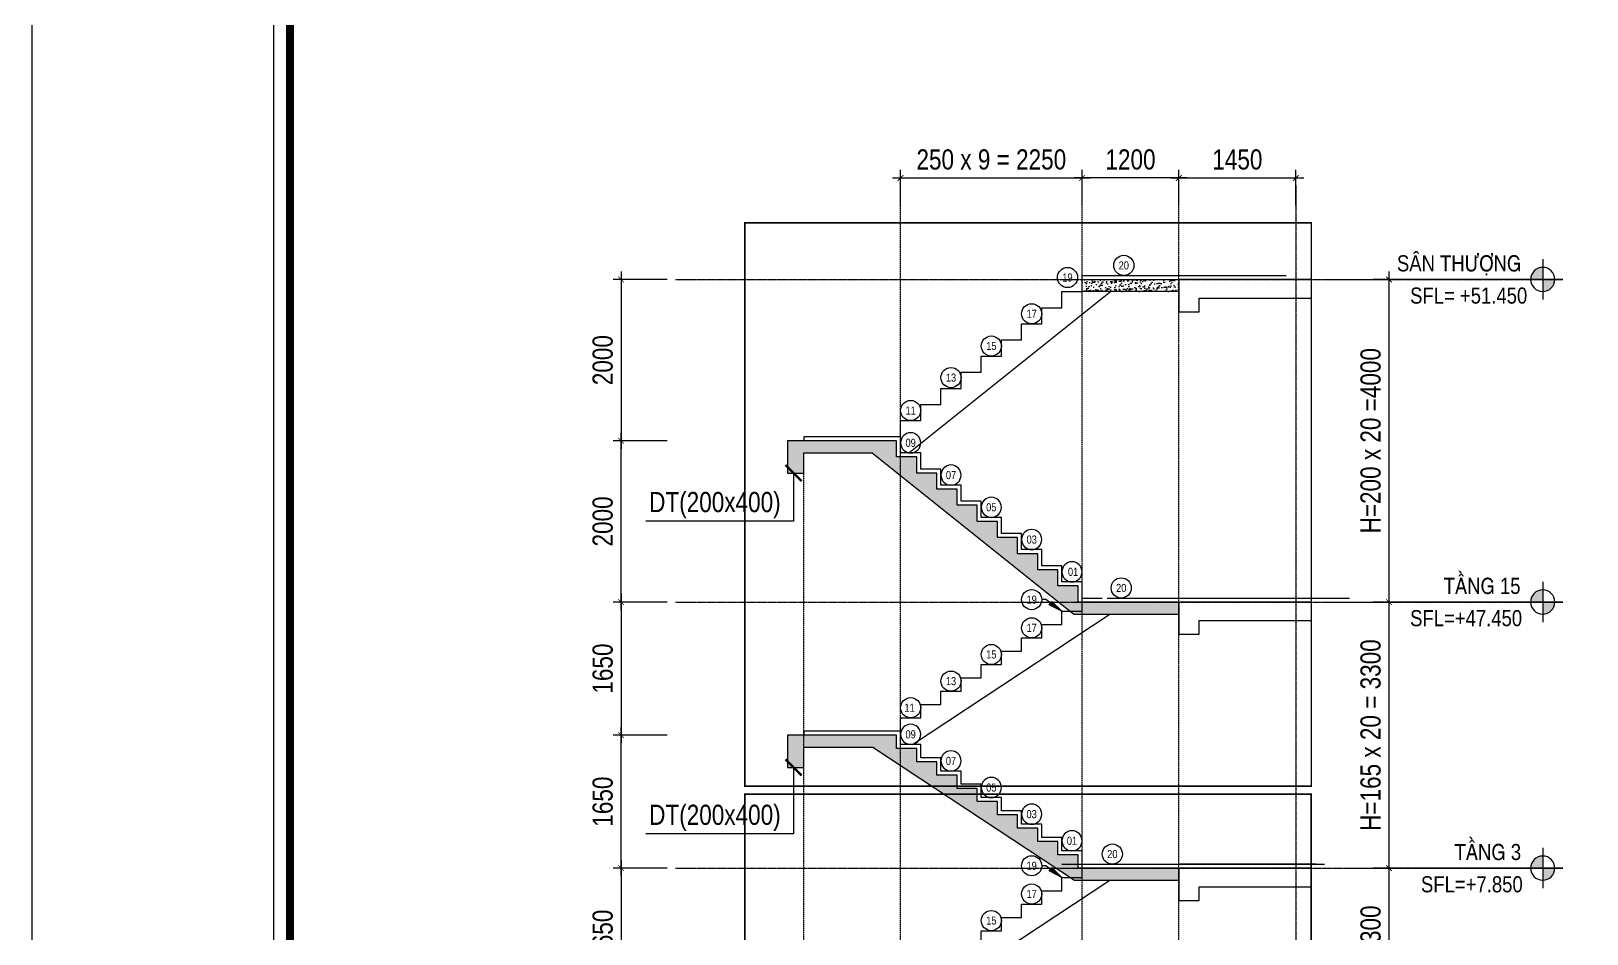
# Model space of a CAD drawing. Header units: millimetres. Extents: x 379264 to 1158416, y -283062 to 356890.
# Drawn here: x 903376 to 913019, y -19844 to -14246 of the extents above; entities that cross this region are included whole.
import ezdxf
from ezdxf.enums import TextEntityAlignment as Align

# ---------------------------------------------------------------- set-up
doc = ezdxf.new("R2010")
doc.units = ezdxf.units.MM
for name, pattern in [('BLOCK C - CHI TIET THANG 7 - 15T$0$HIDDEN', [0.375, 0.25, -0.125]), ('CENTER', [2, 1.25, -0.25, 0.25, -0.25]), ('DASHED2', [0.375, 0.25, -0.125])]:
    doc.linetypes.add(name, pattern=pattern)
for name, color, linetype in [('01PM. TEXT A', 3, 'Continuous'), ('02PM. TEXT B', 4, 'Continuous'), ('04PM. THIN', 7, 'Continuous'), ('05PM. FRAME', 4, 'Continuous'), ('11PM. DIM', 2, 'Continuous'), ('12PM. GRID', 8, 'CENTER'), ('13PM. HATCH', 8, 'Continuous'), ('BLOCK C - CHI TIET THANG 7 - 15T$0$Lat san', 5, 'Continuous'), ('BLOCK C - CHI TIET THANG 7 - 15T$0$Number Step', 94, 'Continuous')]:
    doc.layers.add(name, color=color, linetype=linetype)
doc.styles.add('[PMDC2013]STYLE', font='arial.ttf', dxfattribs={"width": 0.8})
doc.styles.add('BLOCK A - CHI TIET THANG 1$0$VNI-HelveC', font='VHELVCN_0.TTF')
doc.styles.add('BLOCK C - CHI TIET THANG 7 - 15T$0$VNI-HelveC', font='VHELVCN_0.TTF')
doc.styles.add('BLOCK C - CHI TIET THANG 7 - 15T$0$VNI-HelveCB', font='VHELVCB_0.TTF')
doc.dimstyles.new('BLOCK A - CHI TIET THANG 1$0$Dim 50 (A1-A2)', dxfattribs={"dimscale": 50, "dimtxt": 2.5, "dimasz": 0.7, "dimexe": 1, "dimexo": 1, "dimgap": 1, "dimtad": 1, "dimdec": 0, "dimzin": 12, "dimdsep": 46, "dimtxsty": '[PMDC2013]STYLE', "dimblk": 'ARCHTICK', "dimcen": 0, "dimdle": 1, "dimclrd": 2, "dimclre": 2, "dimclrt": 4, "dimadec": 0, "dimazin": 0, "dimtfac": 1, "dimtdec": 0, "dimtix": 1, "dimtmove": 2, "dimatfit": 3, "dimldrblk": 'ARCHTICK', "dimfxl": 1, "dimtolj": 1, "dimtzin": 0, "dimarcsym": 0})
doc.dimstyles.new('BLOCK C - CHI TIET THANG 7 - 15T$0$Dim 50 (A1-A2)', dxfattribs={"dimscale": 50, "dimtxt": 2, "dimasz": 0.7, "dimexe": 0, "dimexo": 1, "dimgap": 1, "dimtad": 1, "dimdec": 0, "dimzin": 12, "dimdsep": 46, "dimtxsty": 'BLOCK C - CHI TIET THANG 7 - 15T$0$VNI-HelveC', "dimblk": 'BLOCK C - CHI TIET THANG 7 - 15T$0$_Dot', "dimcen": 1, "dimclrd": 256, "dimclre": 256, "dimclrt": 3, "dimadec": 0, "dimazin": 0, "dimtfac": 1, "dimtdec": 0, "dimtix": 1, "dimtmove": 2, "dimatfit": 3, "dimldrblk": 'BLOCK C - CHI TIET THANG 7 - 15T$0$HTT Arrow 30', "dimfxl": 1, "dimtfill": 1, "dimtolj": 1, "dimtzin": 0, "dimarcsym": 0})
pattern_1 = [(82.5, (739288.878, 49119.328), (-26.803601, 25.1065117), [0, -28.956, 0, -32.385, 0, -30.95625]), (52.5, (739288.88, 49119.33), (-14.17582, 61.854964), [0, -15.621, 0, -26.0985, 0, -10.00125]), (12.5, (739272.31, 49102.76), (41.872487, 42.0249234), [0, -9.525, 0, -34.29, 0, -44.7675]), (2.5, (739272.31, 49102.76), (28.671083, 52.316309), [0, -4.7625, 0, -22.479, 0, -25.7175])]

# ---------------------------------------------------------------- blocks, each defined once
blk = doc.blocks.new('CHG_XX_Khung ten')
blk.add_lwpolyline([(15, 579), (826, 579), (826, 15), (15, 15)], close=True)
at = {"color": 4, "linetype": 'Continuous', "const_width": 1}
blk.add_lwpolyline([(17, 577), (824, 577), (824, 17), (17, 17)], close=True, dxfattribs=at)
blk = doc.blocks.new('BLOCK C - CHI TIET THANG 7 - 15T$0$Number Step')
at = {"color": 0, "linetype": 'ByBlock'}
blk.add_circle((0, 0), 2.5, dxfattribs=at)
at = {"color": 0, "linetype": 'ByBlock', "lineweight": -2, "style": 'BLOCK C - CHI TIET THANG 7 - 15T$0$VNI-HelveCB'}
blk.add_attdef('TEXT', text='', height=2, dxfattribs=at).set_placement((0, 0), align=Align.MIDDLE)
blk = doc.blocks.new('BLOCK C - CHI TIET THANG 7 - 15T$0$_Dot')
at = {"color": 0, "linetype": 'ByBlock', "lineweight": -2}
blk.add_line((-0.5, 0), (-1, 0), dxfattribs=at)
at = {"color": 0, "linetype": 'ByBlock', "const_width": 0.5}
blk.add_lwpolyline([(-0.25, 0, 1), (0.25, 0, 1)], format="xyb", close=True, dxfattribs=at)
blk = doc.blocks.new('BLOCK C - CHI TIET THANG 7 - 15T$0$HTT Arrow 30')
blk.add_hatch(color=256).paths.add_polyline_path([(-2.5, 0.375), (-2.5, -0.375), (0, 0)])
at = {"color": 0, "linetype": 'ByBlock', "lineweight": -2}
for p, q in [((0, 0), (-2.5, 0.375)), ((-2.5, -0.375), (-2.5, 0.375)), ((0, 0), (-2.5, -0.375))]:
    blk.add_line(p, q, dxfattribs=at)
blk = doc.blocks.new('BLOCK A - CHI TIET THANG 1$0$Level')
at = {"linetype": 'ByBlock'}
h = blk.add_hatch(color=0, dxfattribs=at)
h.paths.add_polyline_path([(0, 1.5), (0, 0), (1.5, 0, 0.414214)])
h.paths.add_polyline_path([(0, 0), (-1.5, 0, 0.414214), (0, -1.5)])
at = {"color": 0, "linetype": 'ByBlock'}
for p, q in [((0, 2.5), (0, -2.5)), ((-2.5, 0), (21, 0))]:
    blk.add_line(p, q, dxfattribs=at)
blk.add_circle((0, 0), 1.5, dxfattribs=at)
at = {"color": 0, "linetype": 'ByBlock', "lineweight": -2, "style": 'BLOCK A - CHI TIET THANG 1$0$VNI-HelveC'}
for tag, p in [('FLOOR', (2.5, 1)), ('LEVEL', (2.5, -3))]:
    blk.add_attdef(tag, p, '', height=2, dxfattribs=at)
blk = doc.blocks.new('_ArchTick')
at = {"color": 0, "linetype": 'ByBlock', "const_width": 0.15}
blk.add_lwpolyline([(-0.5, -0.5), (0.5, 0.5)], dxfattribs=at)
blk = doc.blocks.new('*D1002')
at = {"layer": '11PM. DIM', "color": 2, "lineweight": -2, "transparency": 16777216}
for p, q in [((911442.4, -15786.3), (911842.4, -15786.3)), ((911792.4, -17836.3), (911792.4, -15736.3)), ((911442.4, -17786.3), (911842.4, -17786.3))]:
    blk.add_line(p, q, dxfattribs=at)
at = {"layer": 'Defpoints', "color": 0, "transparency": 16777216}
for p in [(911392.4, -15786.3), (911792.4, -15786.3), (911392.4, -17786.3)]:
    blk.add_point(p, dxfattribs=at)
at = {"layer": '11PM. DIM', "color": 2, "lineweight": -2, "transparency": 16777216, "xscale": 35, "yscale": 35, "zscale": 35}
for p, rotation in [((911792.4, -15786.3), 90), ((911792.4, -17786.3), 270)]:
    blk.add_blockref('_ArchTick', p, dxfattribs=dict(at, rotation=rotation))
at = {"layer": '11PM. DIM', "color": 4, "transparency": 16777216, "insert": (911678.5, -16786.3), "char_height": 125, "attachment_point": 5, "rotation": 90, "style": '[PMDC2013]STYLE'}
blk.add_mtext('\\A1;H=200 x 20 =4000', dxfattribs=at)
blk = doc.blocks.new('*D1003')
at = {"layer": '11PM. DIM', "color": 2, "lineweight": -2, "transparency": 16777216}
for p, q in [((911568.7, -19436.7), (911842.4, -19436.7)), ((911792.4, -21136.7), (911792.4, -19386.7)), ((911568.7, -21086.7), (911842.4, -21086.7))]:
    blk.add_line(p, q, dxfattribs=at)
at = {"layer": 'Defpoints', "color": 0, "transparency": 16777216}
for p in [(911518.7, -19436.7), (911792.4, -19436.7), (911518.7, -21086.7)]:
    blk.add_point(p, dxfattribs=at)
at = {"layer": '11PM. DIM', "color": 2, "lineweight": -2, "transparency": 16777216, "xscale": 35, "yscale": 35, "zscale": 35}
for p, rotation in [((911792.4, -19436.7), 90), ((911792.4, -21086.7), 270)]:
    blk.add_blockref('_ArchTick', p, dxfattribs=dict(at, rotation=rotation))
at = {"layer": '11PM. DIM', "color": 4, "transparency": 16777216, "insert": (911678.5, -20261.7), "char_height": 125, "attachment_point": 5, "rotation": 90, "style": '[PMDC2013]STYLE'}
blk.add_mtext('\\A1;H=165 x 20 = 3300', dxfattribs=at)
blk = doc.blocks.new('*D1004')
at = {"layer": '11PM. DIM', "color": 2, "lineweight": -2, "transparency": 16777216}
for p, q in [((911792.4, -19486.5), (911792.4, -17736.5)), ((911568.7, -17786.5), (911842.4, -17786.5)), ((911568.7, -19436.5), (911842.4, -19436.5))]:
    blk.add_line(p, q, dxfattribs=at)
at = {"layer": 'Defpoints', "color": 0, "transparency": 16777216}
for p in [(911518.7, -17786.5), (911792.4, -17786.5), (911518.7, -19436.5)]:
    blk.add_point(p, dxfattribs=at)
at = {"layer": '11PM. DIM', "color": 2, "lineweight": -2, "transparency": 16777216, "xscale": 35, "yscale": 35, "zscale": 35}
for p, rotation in [((911792.4, -17786.5), 90), ((911792.4, -19436.5), 270)]:
    blk.add_blockref('_ArchTick', p, dxfattribs=dict(at, rotation=rotation))
at = {"layer": '11PM. DIM', "color": 4, "transparency": 16777216, "insert": (911678.5, -18611.5), "char_height": 125, "attachment_point": 5, "rotation": 90, "style": '[PMDC2013]STYLE'}
blk.add_mtext('\\A1;H=165 x 20 = 3300', dxfattribs=at)
blk = doc.blocks.new('*D1018')
at = {"layer": '11PM. DIM', "color": 2, "lineweight": -2, "transparency": 16777216}
for p, q in [((908764.8, -15325), (908764.8, -15106.8)), ((909889.8, -15325), (909889.8, -15106.8)), ((908714.8, -15156.8), (909939.8, -15156.8))]:
    blk.add_line(p, q, dxfattribs=at)
at = {"layer": 'Defpoints', "color": 0, "transparency": 16777216}
for p in [(909889.8, -15156.8), (908764.8, -15375), (909889.8, -15375)]:
    blk.add_point(p, dxfattribs=at)
at = {"layer": '11PM. DIM', "color": 2, "lineweight": -2, "transparency": 16777216, "xscale": 35, "yscale": 35, "zscale": 35, "rotation": 180}
blk.add_blockref('_ArchTick', (908764.8, -15156.8), dxfattribs=at)
at = {"layer": '11PM. DIM', "color": 2, "lineweight": -2, "transparency": 16777216, "xscale": 35, "yscale": 35, "zscale": 35}
blk.add_blockref('_ArchTick', (909889.8, -15156.8), dxfattribs=at)
at = {"layer": '11PM. DIM', "color": 4, "transparency": 16777216, "insert": (909327.3, -15043), "char_height": 125, "attachment_point": 5, "style": '[PMDC2013]STYLE'}
blk.add_mtext('\\A1;250 x 9 = 2250', dxfattribs=at)
blk = doc.blocks.new('*D1019')
at = {"layer": '11PM. DIM', "color": 2, "lineweight": -2, "transparency": 16777216}
for p, q in [((909890.1, -15325), (909890.1, -15106.8)), ((910489.8, -15325), (910489.8, -15106.8)), ((910539.8, -15156.8), (909840.1, -15156.8))]:
    blk.add_line(p, q, dxfattribs=at)
at = {"layer": 'Defpoints', "color": 0, "transparency": 16777216}
for p in [(909890.1, -15156.8), (909890.1, -15375), (910489.8, -15375)]:
    blk.add_point(p, dxfattribs=at)
at = {"layer": '11PM. DIM', "color": 2, "lineweight": -2, "transparency": 16777216, "xscale": 35, "yscale": 35, "zscale": 35, "rotation": 180}
blk.add_blockref('_ArchTick', (909890.1, -15156.8), dxfattribs=at)
at = {"layer": '11PM. DIM', "color": 2, "lineweight": -2, "transparency": 16777216, "xscale": 35, "yscale": 35, "zscale": 35}
blk.add_blockref('_ArchTick', (910489.8, -15156.8), dxfattribs=at)
at = {"layer": '11PM. DIM', "color": 4, "transparency": 16777216, "insert": (910190, -15043), "char_height": 125, "attachment_point": 5, "style": '[PMDC2013]STYLE'}
blk.add_mtext('\\A1;1200', dxfattribs=at)
blk = doc.blocks.new('*D1020')
at = {"layer": '11PM. DIM', "color": 2, "lineweight": -2, "transparency": 16777216}
for p, q in [((910489.8, -15325), (910489.8, -15106.8)), ((911214.8, -15325), (911214.8, -15106.8)), ((910439.8, -15156.8), (911264.8, -15156.8))]:
    blk.add_line(p, q, dxfattribs=at)
at = {"layer": 'Defpoints', "color": 0, "transparency": 16777216}
for p in [(911214.8, -15156.8), (910489.8, -15375), (911214.8, -15375)]:
    blk.add_point(p, dxfattribs=at)
at = {"layer": '11PM. DIM', "color": 2, "lineweight": -2, "transparency": 16777216, "xscale": 35, "yscale": 35, "zscale": 35, "rotation": 180}
blk.add_blockref('_ArchTick', (910489.8, -15156.8), dxfattribs=at)
at = {"layer": '11PM. DIM', "color": 2, "lineweight": -2, "transparency": 16777216, "xscale": 35, "yscale": 35, "zscale": 35}
blk.add_blockref('_ArchTick', (911214.8, -15156.8), dxfattribs=at)
at = {"layer": '11PM. DIM', "color": 4, "transparency": 16777216, "insert": (910852.3, -15043), "char_height": 125, "attachment_point": 5, "style": '[PMDC2013]STYLE'}
blk.add_mtext('\\A1;1450', dxfattribs=at)
blk = doc.blocks.new('*D1027')
at = {"layer": '11PM. DIM', "color": 2, "lineweight": -2, "transparency": 16777216}
for p, q in [((907319.1, -19436.5), (906982.7, -19436.5)), ((907032.7, -19386.5), (907032.7, -20311.5)), ((907319.1, -20261.5), (906982.7, -20261.5))]:
    blk.add_line(p, q, dxfattribs=at)
at = {"layer": 'Defpoints', "color": 0, "transparency": 16777216}
for p in [(907369.1, -19436.5), (907032.7, -20261.5), (907369.1, -20261.5)]:
    blk.add_point(p, dxfattribs=at)
at = {"layer": '11PM. DIM', "color": 2, "lineweight": -2, "transparency": 16777216, "xscale": 35, "yscale": 35, "zscale": 35}
for p, rotation in [((907032.7, -19436.5), 90), ((907032.7, -20261.5), 270)]:
    blk.add_blockref('_ArchTick', p, dxfattribs=dict(at, rotation=rotation))
at = {"layer": '11PM. DIM', "color": 4, "transparency": 16777216, "insert": (906918.9, -19849), "char_height": 125, "attachment_point": 5, "rotation": 90, "style": '[PMDC2013]STYLE'}
blk.add_mtext('\\A1;1650', dxfattribs=at)
blk = doc.blocks.new('*D1029')
at = {"layer": '11PM. DIM', "color": 2, "lineweight": -2, "transparency": 16777216}
for p, q in [((907032.7, -19486.5), (907032.7, -18561.5)), ((907319.1, -18611.5), (906982.7, -18611.5)), ((907319.1, -19436.5), (906982.7, -19436.5))]:
    blk.add_line(p, q, dxfattribs=at)
at = {"layer": 'Defpoints', "color": 0, "transparency": 16777216}
for p in [(907032.7, -18611.5), (907369.1, -18611.5), (907369.1, -19436.5)]:
    blk.add_point(p, dxfattribs=at)
at = {"layer": '11PM. DIM', "color": 2, "lineweight": -2, "transparency": 16777216, "xscale": 35, "yscale": 35, "zscale": 35}
for p, rotation in [((907032.7, -18611.5), 90), ((907032.7, -19436.5), 270)]:
    blk.add_blockref('_ArchTick', p, dxfattribs=dict(at, rotation=rotation))
at = {"layer": '11PM. DIM', "color": 4, "transparency": 16777216, "insert": (906918.9, -19024), "char_height": 125, "attachment_point": 5, "rotation": 90, "style": '[PMDC2013]STYLE'}
blk.add_mtext('\\A1;1650', dxfattribs=at)
blk = doc.blocks.new('*D1030')
at = {"layer": '11PM. DIM', "color": 2, "lineweight": -2, "transparency": 16777216}
for p, q in [((907032.7, -17736.5), (907032.7, -18661.5)), ((907319.1, -17786.5), (906982.7, -17786.5)), ((907319.1, -18611.5), (906982.7, -18611.5))]:
    blk.add_line(p, q, dxfattribs=at)
at = {"layer": 'Defpoints', "color": 0, "transparency": 16777216}
for p in [(907369.1, -17786.5), (907032.7, -18611.5), (907369.1, -18611.5)]:
    blk.add_point(p, dxfattribs=at)
at = {"layer": '11PM. DIM', "color": 2, "lineweight": -2, "transparency": 16777216, "xscale": 35, "yscale": 35, "zscale": 35}
for p, rotation in [((907032.7, -17786.5), 90), ((907032.7, -18611.5), 270)]:
    blk.add_blockref('_ArchTick', p, dxfattribs=dict(at, rotation=rotation))
at = {"layer": '11PM. DIM', "color": 4, "transparency": 16777216, "insert": (906918.9, -18199), "char_height": 125, "attachment_point": 5, "rotation": 90, "style": '[PMDC2013]STYLE'}
blk.add_mtext('\\A1;1650', dxfattribs=at)
blk = doc.blocks.new('*D1031')
at = {"layer": '11PM. DIM', "color": 2, "lineweight": -2, "transparency": 16777216}
for p, q in [((907032.7, -17836.5), (907032.7, -16736.6)), ((907319.1, -16786.6), (906982.7, -16786.6)), ((907319.1, -17786.5), (906982.7, -17786.5))]:
    blk.add_line(p, q, dxfattribs=at)
at = {"layer": 'Defpoints', "color": 0, "transparency": 16777216}
for p in [(907032.7, -16786.6), (907369.1, -16786.6), (907369.1, -17786.5)]:
    blk.add_point(p, dxfattribs=at)
at = {"layer": '11PM. DIM', "color": 2, "lineweight": -2, "transparency": 16777216, "xscale": 35, "yscale": 35, "zscale": 35}
for p, rotation in [((907032.7, -16786.6), 90), ((907032.7, -17786.5), 270)]:
    blk.add_blockref('_ArchTick', p, dxfattribs=dict(at, rotation=rotation))
at = {"layer": '11PM. DIM', "color": 4, "transparency": 16777216, "insert": (906918.9, -17286.6), "char_height": 125, "attachment_point": 5, "rotation": 90, "style": '[PMDC2013]STYLE'}
blk.add_mtext('\\A1;2000', dxfattribs=at)
blk = doc.blocks.new('*D1032')
at = {"layer": '11PM. DIM', "color": 2, "lineweight": -2, "transparency": 16777216}
for p, q in [((907319.1, -15786.6), (906982.7, -15786.6)), ((907032.7, -15736.6), (907032.7, -16836.6)), ((907319.1, -16786.6), (906982.7, -16786.6))]:
    blk.add_line(p, q, dxfattribs=at)
at = {"layer": 'Defpoints', "color": 0, "transparency": 16777216}
for p in [(907369.1, -15786.6), (907032.7, -16786.6), (907369.1, -16786.6)]:
    blk.add_point(p, dxfattribs=at)
at = {"layer": '11PM. DIM', "color": 2, "lineweight": -2, "transparency": 16777216, "xscale": 35, "yscale": 35, "zscale": 35}
for p, rotation in [((907032.7, -15786.6), 90), ((907032.7, -16786.6), 270)]:
    blk.add_blockref('_ArchTick', p, dxfattribs=dict(at, rotation=rotation))
at = {"layer": '11PM. DIM', "color": 4, "transparency": 16777216, "insert": (906918.9, -16286.6), "char_height": 125, "attachment_point": 5, "rotation": 90, "style": '[PMDC2013]STYLE'}
blk.add_mtext('\\A1;2000', dxfattribs=at)

msp = doc.modelspace()

# ---------------------------------------------------------------- hatches: boundary and pattern name
at = {"layer": '13PM. HATCH'}
h = msp.add_hatch(dxfattribs=at)
h.set_pattern_fill('AR-SAND', color=256, scale=0.75, angle=45, style=0)
h.set_pattern_definition(pattern_1)
h.paths.add_polyline_path([(909889.84, -15786.56), (910489.84, -15786.56), (910489.84, -15861.56), (909989.84, -15861.56), (909889.84, -15861.56)])
h = msp.add_hatch(dxfattribs=at)
h.set_pattern_fill('AR-SAND', color=256, scale=0.75, angle=45, style=0)
h.set_pattern_definition(pattern_1)
h.paths.add_polyline_path([(908164.84, -16861.56), (908588.53, -16861.56), (909838.53, -17861.56), (910489.84, -17861.56), (910489.84, -17786.56), (909864.84, -17786.56), (909864.84, -17686.56), (909739.84, -17686.56), (909739.84, -17586.56), (909614.84, -17586.56), (909614.84, -17486.56), (909489.84, -17486.56), (909489.84, -17386.56), (909364.84, -17386.56), (909364.84, -17286.56), (909239.84, -17286.56), (909239.84, -17186.56), (909114.84, -17186.56), (909114.84, -17086.56), (908989.84, -17086.56), (908989.84, -16986.56), (908864.84, -16986.56), (908864.84, -16886.56), (908739.84, -16886.56), (908739.84, -16786.56), (908064.84, -16786.56), (908064.84, -16986.56), (908164.84, -16986.56)])
h = msp.add_hatch(dxfattribs=at)
h.set_pattern_fill('AR-SAND', color=256, scale=0.75, angle=45, style=0)
h.set_pattern_definition(pattern_1)
h.paths.add_polyline_path([(908164.84, -18686.55), (908592.32, -18686.55), (909842.32, -19511.55), (910489.84, -19511.55), (910489.84, -19436.55), (909864.84, -19436.55), (909864.84, -19354.05), (909739.84, -19354.05), (909739.84, -19271.55), (909614.84, -19271.55), (909614.84, -19189.05), (909489.84, -19189.05), (909489.84, -19106.55), (909364.84, -19106.55), (909364.84, -19024.05), (909239.84, -19024.05), (909239.84, -18941.55), (909114.84, -18941.55), (909114.84, -18859.05), (908989.84, -18859.05), (908989.84, -18776.55), (908864.84, -18776.55), (908864.84, -18694.05), (908739.84, -18694.05), (908739.84, -18611.55), (908064.84, -18611.55), (908064.84, -18811.55), (908164.84, -18811.55)])

# ---------------------------------------------------------------- linework, layer by layer
at = {"linetype": 'BLOCK C - CHI TIET THANG 7 - 15T$0$HIDDEN', "ltscale": 10, "const_width": 10}
for points in [[(907799.82, -18928.15), (911310.7, -18928.15), (911310.7, -15434.56), (907799.82, -15434.56)], [(911310.62, -27078.5), (911310.62, -18978.21), (907799.82, -18978.09), (907799.82, -27084.53)]]:
    msp.add_lwpolyline(points, close=True, dxfattribs=at)
at = {"layer": '05PM. FRAME', "ltscale": 0.25}
for points in [[(909889.84, -15786.56), (910489.84, -15786.56), (910489.84, -15861.56), (909989.84, -15861.56), (909989.84, -15861.56), (909889.84, -15861.56), (909889.84, -15786.56)], [(911310.62, -15786.7), (910489.84, -15786.7), (910489.84, -15986.49), (910615.11, -15986.49), (910615.11, -15901.7), (911310.62, -15901.7)], [(911310.62, -17786.56), (910489.84, -17786.56), (910489.84, -17986.35), (910615.11, -17986.35), (910615.11, -17901.56), (911310.62, -17901.56)], [(908164.84, -18686.55), (908592.32, -18686.55), (909842.32, -19511.55), (910489.84, -19511.55), (910489.84, -19436.55), (909864.84, -19436.55), (909864.84, -19354.05), (909739.84, -19354.05), (909739.84, -19271.55), (909614.84, -19271.55), (909614.84, -19189.05), (909489.84, -19189.05), (909489.84, -19106.55), (909364.84, -19106.55), (909364.84, -19024.05), (909239.84, -19024.05), (909239.84, -18941.55), (909114.84, -18941.55), (909114.84, -18859.05), (908989.84, -18859.05), (908989.84, -18776.55), (908864.84, -18776.55), (908864.84, -18694.05), (908739.84, -18694.05), (908739.84, -18611.55), (908064.84, -18611.55), (908064.84, -18811.55), (908164.84, -18811.55), (908164.84, -18686.55)], [(911310.62, -19436.55), (910489.84, -19436.55), (910489.84, -19636.34), (910615.11, -19636.34), (910615.11, -19551.55), (911310.62, -19551.55)]]:
    msp.add_lwpolyline(points, dxfattribs=at)
msp.add_lwpolyline([(908164.84, -16861.56), (908588.53, -16861.56), (909838.53, -17861.56), (910489.84, -17861.56), (910489.84, -17786.56), (909864.84, -17786.56), (909864.84, -17686.56), (909739.84, -17686.56), (909739.84, -17586.56), (909614.84, -17586.56), (909614.84, -17486.56), (909489.84, -17486.56), (909489.84, -17386.56), (909364.84, -17386.56), (909364.84, -17286.56), (909239.84, -17286.56), (909239.84, -17186.56), (909114.84, -17186.56), (909114.84, -17086.56), (908989.84, -17086.56), (908989.84, -16986.56), (908864.84, -16986.56), (908864.84, -16886.56), (908739.84, -16886.56), (908739.84, -16786.56), (908064.84, -16786.56), (908064.84, -16986.56), (908164.84, -16986.56)], close=True, dxfattribs=at)
at = {"layer": '12PM. GRID', "linetype": 'DASHED2', "ltscale": 3}
for p, q in [((908764.84, -27143.69), (908764.84, -15230.21)), ((909889.84, -24917.8), (909889.84, -15230.21)), ((910489.84, -24917.8), (910489.84, -15230.21)), ((908164.84, -27143.69), (908164.84, -16986.56))]:
    msp.add_line(p, q, dxfattribs=at)
at = {"layer": '12PM. GRID', "ltscale": 3}
for p, q in [((911214.84, -15204.16), (911214.84, -27515.01)), ((907369.08, -15786.7), (912870.09, -15786.7)), ((907369.08, -17786.56), (912870.09, -17786.56)), ((907369.08, -19436.55), (912870.09, -19436.55))]:
    msp.add_line(p, q, dxfattribs=at)
at = {"layer": '13PM. HATCH'}
for points in [[(908764.84, -16761.56), (908764.84, -16661.56), (908889.84, -16661.56), (908889.84, -16561.56), (909014.84, -16561.56), (909014.84, -16461.56), (909139.84, -16461.56), (909139.84, -16361.56), (909264.84, -16361.56), (909264.84, -16261.56), (909389.84, -16261.56), (909389.84, -16161.56), (909514.84, -16161.56), (909514.84, -16061.56), (909639.84, -16061.56), (909639.84, -15961.56), (909764.84, -15961.56), (909764.84, -15861.56), (909889.84, -15861.56), (909889.84, -15761.56), (911155.01, -15761.56)], [(908816.15, -16861.56), (910066.15, -15861.56)], [(909889.84, -17761.56), (909889.84, -17661.56), (909764.84, -17661.56), (909764.84, -17561.56), (909639.84, -17561.56), (909639.84, -17461.56), (909514.84, -17461.56), (909514.84, -17361.56), (909389.84, -17361.56), (909389.84, -17261.56), (909264.84, -17261.56), (909264.84, -17161.56), (909139.84, -17161.56), (909139.84, -17061.56), (909014.84, -17061.56), (909014.84, -16961.56), (908889.84, -16961.56), (908889.84, -16861.56), (908764.84, -16861.56), (908764.84, -16761.56), (908164.84, -16761.56), (908164.84, -16786.56)], [(908764.84, -18586.55), (908764.84, -18504.05), (908889.84, -18504.05), (908889.84, -18421.55), (909014.84, -18421.55), (909014.84, -18339.05), (909139.84, -18339.05), (909139.84, -18256.55), (909264.84, -18256.55), (909264.84, -18174.05), (909389.84, -18174.05), (909389.84, -18091.55), (909514.84, -18091.55), (909514.84, -18009.05), (909639.84, -18009.05), (909639.84, -17926.55), (909764.84, -17926.55), (909764.84, -17844.05), (909889.84, -17844.05), (909889.84, -17761.55), (910014.84, -17761.55)], [(910045.53, -17761.56), (911548.06, -17761.56)], [(908838.87, -18669.05), (910062.36, -17861.55)], [(909889.84, -19411.55), (909889.84, -19329.05), (909764.84, -19329.05), (909764.84, -19246.55), (909639.84, -19246.55), (909639.84, -19164.05), (909514.84, -19164.05), (909514.84, -19081.55), (909389.84, -19081.55), (909389.84, -18999.05), (909264.84, -18999.05), (909264.84, -18916.55), (909139.84, -18916.55), (909139.84, -18834.05), (909014.84, -18834.05), (909014.84, -18751.55), (908889.84, -18751.55), (908889.84, -18669.05), (908764.84, -18669.05), (908764.84, -18586.55), (908164.84, -18586.55), (908164.84, -18611.55)], [(908764.84, -20236.55), (908764.84, -20154.05), (908889.84, -20154.05), (908889.84, -20071.55), (909014.84, -20071.55), (909014.84, -19989.05), (909139.84, -19989.05), (909139.84, -19906.55), (909264.84, -19906.55), (909264.84, -19824.05), (909389.84, -19824.05), (909389.84, -19741.55), (909514.84, -19741.55), (909514.84, -19659.05), (909639.84, -19659.05), (909639.84, -19576.55), (909764.84, -19576.55), (909764.84, -19494.05), (909889.84, -19494.05), (909889.84, -19411.55), (910014.84, -19411.55)], [(909764.84, -19411.55), (911392.36, -19411.55)], [(908838.87, -20319.05), (910062.36, -19511.55)]]:
    msp.add_lwpolyline(points, dxfattribs=at)
at = {"layer": 'BLOCK C - CHI TIET THANG 7 - 15T$0$Lat san'}
msp.add_lwpolyline([(911339.84, -19411.55), (910489.84, -19411.55)], dxfattribs=at)

# ---------------------------------------------------------------- block references
at = {"layer": '02PM. TEXT B'}
ref = msp.add_blockref('BLOCK A - CHI TIET THANG 1$0$Level', (912745.09, -15786.19), dxfattribs=dict(at, xscale=-50, yscale=50, zscale=50))
ref.add_attrib('LEVEL', 'SFL= +51.450', dxfattribs={"layer": '0', "color": 0, "linetype": 'ByBlock', "lineweight": -2, "height": 100, "style": 'BLOCK A - CHI TIET THANG 1$0$VNI-HelveC'}).set_placement((911923.03, -15886.19), align=Align.MIDDLE_LEFT)
ref.add_attrib('FLOOR', '      SAÂN THÖÔÏNG', dxfattribs={"layer": '0', "color": 0, "linetype": 'ByBlock', "lineweight": -2, "height": 100, "style": 'BLOCK A - CHI TIET THANG 1$0$VNI-HelveC'}).set_placement((912131.03, -15686.19), align=Align.MIDDLE_CENTER)
ref = msp.add_blockref('BLOCK A - CHI TIET THANG 1$0$Level', (912745.09, -17786.29), dxfattribs=dict(at, xscale=-50, yscale=50, zscale=50))
ref.add_attrib('LEVEL', 'SFL=+47.450', dxfattribs={"layer": '0', "color": 0, "linetype": 'ByBlock', "lineweight": -2, "height": 100, "style": 'BLOCK A - CHI TIET THANG 1$0$VNI-HelveC'}).set_placement((911923.03, -17886.29), align=Align.MIDDLE_LEFT)
ref.add_attrib('FLOOR', 'TAÀNG 15', dxfattribs={"layer": '0', "color": 0, "linetype": 'ByBlock', "lineweight": -2, "height": 100, "style": 'BLOCK A - CHI TIET THANG 1$0$VNI-HelveC'}).set_placement((912131.03, -17686.29), align=Align.MIDDLE_LEFT)
ref = msp.add_blockref('BLOCK A - CHI TIET THANG 1$0$Level', (912745.09, -19436.27), dxfattribs=dict(at, xscale=-50, yscale=50, zscale=50))
ref.add_attrib('LEVEL', 'SFL=+7.850', dxfattribs={"layer": '0', "color": 0, "linetype": 'ByBlock', "lineweight": -2, "height": 100, "style": 'BLOCK A - CHI TIET THANG 1$0$VNI-HelveC'}).set_placement((911990.49, -19536.27), align=Align.MIDDLE_LEFT)
ref.add_attrib('FLOOR', 'TAÀNG 3', dxfattribs={"layer": '0', "color": 0, "linetype": 'ByBlock', "lineweight": -2, "height": 100, "style": 'BLOCK A - CHI TIET THANG 1$0$VNI-HelveC'}).set_placement((912198.23, -19336.27), align=Align.MIDDLE_LEFT)
at = {"layer": '04PM. THIN', "xscale": 50, "yscale": 50, "zscale": 50}
msp.add_blockref('CHG_XX_Khung ten', (862079.92, -31152.33), dxfattribs=at)
at = {"layer": 'BLOCK C - CHI TIET THANG 7 - 15T$0$Number Step'}
for p, xscale, yscale, zscale, values in [((909799.44, -15774.06), 25.00000000000013, 25.00000000000013, 25.00000000000013, {'TEXT': '19'}), ((910148.45, -15699.06), 25.00000000000013, 25.00000000000013, 25.00000000000013, {'TEXT': '20'}), ((909577.35, -15999.06), 25.00000000000013, 25.00000000000013, 25.00000000000013, {'TEXT': '17'}), ((909327.34, -16199.06), 25.00000000000013, 25.00000000000013, 25.00000000000013, {'TEXT': '15'}), ((909077.34, -16394.89), 25.00000000000013, 25.00000000000013, 25.00000000000013, {'TEXT': '13'}), ((908827.34, -16599.06), 25.00000000000013, 25.00000000000013, 25.00000000000013, {'TEXT': '11'}), ((910132.55, -17699.05), 25.00000000000006, 25.00000000000006, 25.00000000000006, {'TEXT': '20'}), ((909577.34, -17771.55), 25.00000000000006, 25.00000000000006, 25.00000000000006, {'TEXT': '19'}), ((909577.34, -17946.55), 25.00000000000006, 25.00000000000006, 25.00000000000006, {'TEXT': '17'}), ((909327.34, -18111.55), 25.00000000000006, 25.00000000000006, 25.00000000000006, {'TEXT': '15'}), ((909077.34, -18276.55), 25.00000000000006, 25.00000000000006, 25.00000000000006, {'TEXT': '13'}), ((909577.34, -19421.55), 25.00000000000006, 25.00000000000006, 25.00000000000006, {'TEXT': '19'}), ((910077.34, -19349.05), 25.00000000000006, 25.00000000000006, 25.00000000000006, {'TEXT': '20'}), ((909577.34, -19596.55), 25.00000000000006, 25.00000000000006, 25.00000000000006, {'TEXT': '17'}), ((909327.34, -19761.55), 25.00000000000006, 25.00000000000006, 25.00000000000006, {'TEXT': '15'})]:
    msp.add_blockref('BLOCK C - CHI TIET THANG 7 - 15T$0$Number Step', p, dxfattribs=dict(at, xscale=xscale, yscale=yscale, zscale=zscale)).add_auto_attribs(values)
ref = msp.add_blockref('BLOCK C - CHI TIET THANG 7 - 15T$0$Number Step', (908827.34, -16799.06), dxfattribs=dict(at, xscale=-25.00000000000013, yscale=25.00000000000013, zscale=25))
ref.add_attrib('TEXT', '09', dxfattribs={"layer": '0', "color": 0, "linetype": 'ByBlock', "lineweight": -2, "height": 50, "style": 'BLOCK C - CHI TIET THANG 7 - 15T$0$VNI-HelveCB'}).set_placement((908827.6, -16799.06), align=Align.MIDDLE)
ref = msp.add_blockref('BLOCK C - CHI TIET THANG 7 - 15T$0$Number Step', (909077.34, -16999.06), dxfattribs=dict(at, xscale=-25.00000000000013, yscale=25.00000000000013, zscale=25))
ref.add_attrib('TEXT', '07', dxfattribs={"layer": '0', "color": 0, "linetype": 'ByBlock', "lineweight": -2, "height": 50, "style": 'BLOCK C - CHI TIET THANG 7 - 15T$0$VNI-HelveCB'}).set_placement((909077.6, -16999.06), align=Align.MIDDLE)
ref = msp.add_blockref('BLOCK C - CHI TIET THANG 7 - 15T$0$Number Step', (909327.34, -17199.06), dxfattribs=dict(at, xscale=-25.00000000000013, yscale=25.00000000000013, zscale=25))
ref.add_attrib('TEXT', '05', dxfattribs={"layer": '0', "color": 0, "linetype": 'ByBlock', "lineweight": -2, "height": 50, "style": 'BLOCK C - CHI TIET THANG 7 - 15T$0$VNI-HelveCB'}).set_placement((909327.34, -17199.06), align=Align.MIDDLE)
ref = msp.add_blockref('BLOCK C - CHI TIET THANG 7 - 15T$0$Number Step', (909577.34, -17399.06), dxfattribs=dict(at, xscale=-25.00000000000013, yscale=25.00000000000013, zscale=25))
ref.add_attrib('TEXT', '03', dxfattribs={"layer": '0', "color": 0, "linetype": 'ByBlock', "lineweight": -2, "height": 50, "style": 'BLOCK C - CHI TIET THANG 7 - 15T$0$VNI-HelveCB'}).set_placement((909577.74, -17399.06), align=Align.MIDDLE)
ref = msp.add_blockref('BLOCK C - CHI TIET THANG 7 - 15T$0$Number Step', (909827.34, -17599.06), dxfattribs=dict(at, xscale=-25.00000000000013, yscale=25.00000000000013, zscale=25))
ref.add_attrib('TEXT', '01', dxfattribs={"layer": '0', "color": 0, "linetype": 'ByBlock', "lineweight": -2, "height": 50, "style": 'BLOCK C - CHI TIET THANG 7 - 15T$0$VNI-HelveCB'}).set_placement((909834.27, -17599.06), align=Align.MIDDLE)
ref = msp.add_blockref('BLOCK C - CHI TIET THANG 7 - 15T$0$Number Step', (908827.34, -18441.55), dxfattribs=dict(at, xscale=25.00000000000006, yscale=25.00000000000006, zscale=25.00000000000006))
ref.add_attrib('TEXT', '11', dxfattribs={"layer": '0', "color": 0, "linetype": 'ByBlock', "lineweight": -2, "height": 50, "style": 'BLOCK C - CHI TIET THANG 7 - 15T$0$VNI-HelveCB'}).set_placement((908820.41, -18441.55), align=Align.MIDDLE)
ref = msp.add_blockref('BLOCK C - CHI TIET THANG 7 - 15T$0$Number Step', (908827.33, -18606.55), dxfattribs=dict(at, xscale=-25.00000000000006, yscale=25.00000000000006, zscale=25.00000000000001))
ref.add_attrib('TEXT', '09', dxfattribs={"layer": '0', "color": 0, "linetype": 'ByBlock', "lineweight": -2, "height": 50, "style": 'BLOCK C - CHI TIET THANG 7 - 15T$0$VNI-HelveCB'}).set_placement((908827.33, -18606.55), align=Align.MIDDLE)
ref = msp.add_blockref('BLOCK C - CHI TIET THANG 7 - 15T$0$Number Step', (909077.34, -18771.55), dxfattribs=dict(at, xscale=-25.00000000000006, yscale=25.00000000000006, zscale=25.00000000000001))
ref.add_attrib('TEXT', '07', dxfattribs={"layer": '0', "color": 0, "linetype": 'ByBlock', "lineweight": -2, "height": 50, "style": 'BLOCK C - CHI TIET THANG 7 - 15T$0$VNI-HelveCB'}).set_placement((909077.34, -18771.55), align=Align.MIDDLE)
ref = msp.add_blockref('BLOCK C - CHI TIET THANG 7 - 15T$0$Number Step', (909327.34, -18936.55), dxfattribs=dict(at, xscale=-25.00000000000006, yscale=25.00000000000006, zscale=25.00000000000001))
ref.add_attrib('TEXT', '05', dxfattribs={"layer": '0', "color": 0, "linetype": 'ByBlock', "lineweight": -2, "height": 50, "style": 'BLOCK C - CHI TIET THANG 7 - 15T$0$VNI-HelveCB'}).set_placement((909327.34, -18936.55), align=Align.MIDDLE)
ref = msp.add_blockref('BLOCK C - CHI TIET THANG 7 - 15T$0$Number Step', (909577.34, -19101.55), dxfattribs=dict(at, xscale=-25.00000000000006, yscale=25.00000000000006, zscale=25.00000000000001))
ref.add_attrib('TEXT', '03', dxfattribs={"layer": '0', "color": 0, "linetype": 'ByBlock', "lineweight": -2, "height": 50, "style": 'BLOCK C - CHI TIET THANG 7 - 15T$0$VNI-HelveCB'}).set_placement((909577.34, -19101.55), align=Align.MIDDLE)
ref = msp.add_blockref('BLOCK C - CHI TIET THANG 7 - 15T$0$Number Step', (909827.34, -19266.55), dxfattribs=dict(at, xscale=-25.00000000000006, yscale=25.00000000000006, zscale=25.00000000000001))
ref.add_attrib('TEXT', '01', dxfattribs={"layer": '0', "color": 0, "linetype": 'ByBlock', "lineweight": -2, "height": 50, "style": 'BLOCK C - CHI TIET THANG 7 - 15T$0$VNI-HelveCB'}).set_placement((909827.34, -19266.55), align=Align.MIDDLE)

# ---------------------------------------------------------------- texts
at = {"layer": '01PM. TEXT A', "style": '[PMDC2013]STYLE', "width": 0.8}
for p in [(907206.54, -17228.97, -0.01), (907206.54, -19168.06, -0.01)]:
    msp.add_text('DT(200x400)', height=125, dxfattribs=at).set_placement(p)

# ---------------------------------------------------------------- dimensions: what is measured, and where the dimension line sits
at = {"layer": '11PM. DIM'}
for base, p1, p2, angle, text, picture, middle in [((909889.84, -15156.79), (908764.84, -15374.97), (909889.84, -15374.97), 180, '250 x 9 = <>', '*D1018', (909327.34, -15042.97)), ((911792.36, -15786.31), (911392.36, -17786.31), (911392.36, -15786.31), 90, 'H=200 x 20 =<>', '*D1002', (911678.54, -16786.31)), ((911792.36, -17786.55), (911518.69, -19436.55), (911518.69, -17786.55), 90, 'H=165 x 20 = <>', '*D1004', (911678.5, -18611.55)), ((911792.36, -19436.68), (911518.69, -21086.68), (911518.69, -19436.68), 90, 'H=165 x 20 = <>', '*D1003', (911678.5, -20261.68))]:
    dim = msp.add_linear_dim(base=base, p1=p1, p2=p2, angle=angle, text=text, dimstyle='BLOCK A - CHI TIET THANG 1$0$Dim 50 (A1-A2)', override={"dimlfac": 2}, dxfattribs=at)
    dim.commit()
    dim.dimension.update_dxf_attribs({"geometry": picture, "text_midpoint": middle})
dim = msp.add_linear_dim(base=(909890.07, -15156.79), p1=(910489.84, -15374.97), p2=(909890.07, -15374.97), dimstyle='BLOCK A - CHI TIET THANG 1$0$Dim 50 (A1-A2)', override={"dimlfac": 2}, dxfattribs=at)
dim.commit()
dim.dimension.update_dxf_attribs({"geometry": '*D1019', "text_midpoint": (910189.96, -15042.97)})
for base, p1, p2, angle, picture, middle in [((911214.84, -15156.79), (910489.84, -15374.97), (911214.84, -15374.97), 180, '*D1020', (910852.34, -15042.97)), ((907032.71, -16786.56), (907369.08, -15786.58), (907369.08, -16786.56), 90, '*D1032', (906918.89, -16286.57)), ((907032.71, -16786.56), (907369.08, -17786.55), (907369.08, -16786.56), 270, '*D1031', (906918.89, -17286.55)), ((907032.71, -18611.55), (907369.08, -17786.55), (907369.08, -18611.55), 90, '*D1030', (906918.89, -18199.05)), ((907032.71, -18611.55), (907369.08, -19436.55), (907369.08, -18611.55), 270, '*D1029', (906918.89, -19024.05)), ((907032.71, -20261.55), (907369.08, -19436.55), (907369.08, -20261.55), 90, '*D1027', (906918.89, -19849.05))]:
    dim = msp.add_linear_dim(base=base, p1=p1, p2=p2, angle=angle, dimstyle='BLOCK A - CHI TIET THANG 1$0$Dim 50 (A1-A2)', override={"dimlfac": 2}, dxfattribs=at)
    dim.commit()
    dim.dimension.update_dxf_attribs({"geometry": picture, "text_midpoint": middle})

# ---------------------------------------------------------------- leaders
for points in [[(908101.58, -16986.56), (908101.58, -17285.06), (907186.11, -17285.06)], [(908101.58, -18811.55), (908101.58, -19224.16), (907186.11, -19224.16)]]:
    msp.add_leader(points, dimstyle='BLOCK A - CHI TIET THANG 1$0$Dim 50 (A1-A2)', override={"dimasz": 2, "dimlfac": 2}, dxfattribs=at)
at = {"layer": 'BLOCK C - CHI TIET THANG 7 - 15T$0$Number Step'}
for points in [[(909764.84, -17844.05), (909664.84, -17771.55), (909639.84, -17771.55)], [(909764.84, -19494.05), (909664.84, -19421.55), (909639.84, -19421.55)]]:
    msp.add_leader(points, dimstyle='BLOCK C - CHI TIET THANG 7 - 15T$0$Dim 50 (A1-A2)', override={"dimgap": 1, "dimtad": 0}, dxfattribs=at)

# ---------------------------------------------------------------- next in the draw order: block references
at = {"layer": '04PM. THIN', "xscale": 50, "yscale": 50, "zscale": 50}
msp.add_blockref('CHG_XX_Khung ten', (904129.92, -31152.33), dxfattribs=at)

doc.saveas('drawing.dxf')
